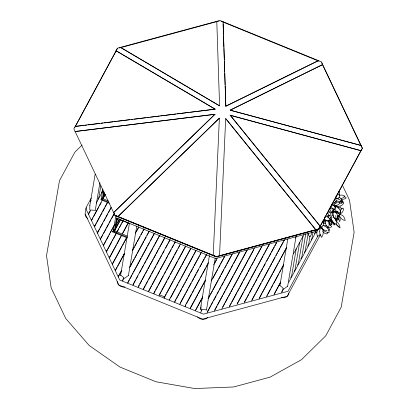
<?xml version="1.0" encoding="UTF-8"?>
<svg xmlns="http://www.w3.org/2000/svg" width="409" height="409" viewBox="0 0 409 409"><rect width="100%" height="100%" fill="white"/><g stroke="black" fill="none" stroke-linecap="round" stroke-linejoin="round"><path stroke-width="0.61" d="M328.795 221.985L328.8 221.085M89.857 205.456L89.791 209.935L90.348 210.073M200.661 309.644L200.701 306.903M201.054 305.119L200.988 309.598L201.836 309.725L201.637 311.014M320.288 226.356L230.195 115.22L320.288 226.356L318.943 228.851L216.371 256.596L117.991 216.519L219.377 118.15L213.237 255.318M315.779 229.705L225.681 118.569L219.541 255.743M336.423 212.266L336.489 211.289M311.735 232.046C311.561 235.052 309.731 239.444 308.089 233.917M325.395 219.848L325.283 220.788A5.844 3.819 87.2 0 0 327.747 226.98L328.355 227.276A6.973 6.426 -69.7 0 0 329.184 224.653L328.724 221.146M329.531 209.229L329.628 208.391M89.827 205.65L95.144 174.188M95.246 210.384L99.908 182.843M100.865 185.574L98.881 197.312L97.956 199.025M102.107 200.482L91.826 219.531L91.611 220.788L94.484 226.837L94.683 225.477M102.899 189.03L101.074 199.817L101.677 198.697M103.702 191.376L102.316 199.561L105.21 194.198M103.968 191.744L102.797 198.672L108.119 200.845M107.48 202.302L94.801 225.794L94.586 227.051L97.46 233.104L97.659 231.745M114.622 224.413L103.728 244.592L103.513 245.85L106.386 251.898L106.591 250.538M127.255 237.9L112.618 231.929L113.953 228.968M113.221 231.412L115.834 215.972M116.754 217.67L114.356 231.872L114.837 230.973L117.035 218.002M126.591 237.573L112.659 263.386L112.444 264.643L115.318 270.697L115.512 269.306M124.408 253.391L115.635 269.654L115.42 270.911L118.293 276.959L118.487 275.569M120.558 275.702L129.459 223.069M123.513 279.071L123.682 277.68L120.681 274.966M128.406 275.569L136.77 226.121M164.106 298.095L164.203 296.683L159.295 294.766L159.075 296.039L164.106 298.095L166.228 294.163M201.039 305.201L209.403 255.753M206.443 310.068L215.241 258.064M279.899 285.717L287.839 238.769M287.624 286.346L288.115 283.432L316.101 231.581M288.345 282.072L292.946 254.879L303.846 234.679M293.176 253.519L296.024 236.673M296.244 248.764L291.648 275.952L290.722 277.67M299.633 242.481L295.037 269.674L294.112 271.387M303.028 236.203L298.427 263.391L297.501 265.104M305.789 233.631L301.816 257.113L300.891 258.825M308.135 233.529L305.206 250.829L304.281 252.542M310.063 235.901L308.596 244.551L307.67 246.264M313.033 232.092L311.985 238.268L311.065 239.981M333.442 209.362L332.957 210.753A4.908 4.371 54.6 0 1 331.525 212.261L330.891 212.573M121.105 47.822L219.577 105.854L216.785 21.304L219.955 20.45L321.479 61.866L322.742 64.53L230.195 110.19L361.213 145.522L230.195 110.19M318.299 60.742L225.829 106.274L223.089 21.728M343.039 202.7L342.993 201.376L341.587 200.17M330.385 219.745L328.018 217.22A5.506 3.87 24.4 0 0 325.452 216.177M337.047 195.032L335.656 197.22M328.729 230.349L329.536 230.006M320.753 226.371C320.308 228.202 318.642 230.277 316.546 229.623M317.399 229.889L315.508 230.492M340.017 202.383L339.312 203.708A4.238 4.213 -35.5 0 1 337.604 205.042L335.37 205.41L333.764 205.083M190.415 112.235L215.098 109.177L75.19 126.366L73.845 128.861L115.082 215.655L216.249 256.929L318.463 229.275L323.166 220.563M215.098 109.177L116.079 50.818L117.378 48.201L120.548 47.342L219.577 105.854M83.456 125.481L75.23 126.499L116.079 50.818M74.862 127.409L117.444 48.507M91.263 198.048L86.135 207.552L85.077 213.795L118.891 284.976L202.603 319.127L287.19 296.249L320.375 234.766M86.524 207.69L85.921 208.81L88.533 214.306L88.733 212.946M90.547 201.376L91.141 200.277M89.065 213.314L90.138 211.335M101.345 192.746L102.27 191.034M96.243 203.135L102.863 190.86M101.677 198.217L101.197 199.106L108.85 202.23M103.319 195.175L104.53 192.93M103.789 194.766L104.407 193.641M102.976 198.825L105.43 194.321M91.81 220.011L93.027 217.762M93.63 216.637L98.789 207.082M99.397 205.957L101.217 202.588M94.484 226.837L96.299 223.472M96.907 222.348L102.056 212.808M102.659 211.688L104.479 208.319M105.082 207.199L107.506 202.711M111.12 207.332L97.777 232.061L97.562 233.319L100.435 239.367L100.64 238.007M97.46 233.104L99.576 229.183M100.179 228.058L102.904 223.017M103.809 221.335L105.323 218.534M105.926 217.414L107.741 214.05M108.349 212.931L111.069 207.89M114.382 213.074L100.752 238.324L100.537 239.582L103.411 245.635L103.615 244.275M101.038 238.248L102.853 234.889M103.457 233.774L106.176 228.733M106.78 227.614L108.595 224.26M109.198 223.14L111.008 219.781M111.611 218.662L114.331 213.626M115.829 222.169L117.945 218.248M103.717 245.073L106.141 240.579M106.749 239.454L108.569 236.085M109.172 234.96L109.781 233.836M110.389 232.711L114.632 224.848M116.754 220.911L117.966 218.667M115.471 226.157L119.413 218.851M112.618 231.929L113.835 229.679M115.957 225.748L117.168 223.498M117.777 222.373L119.295 219.567M114.658 230.221L120.369 219.643M114.837 230.379L120.548 219.802L129.377 223.401M123.027 220.62L106.703 250.855L106.493 252.113L109.367 258.166L109.566 256.806M106.386 251.898L111.841 241.796M112.444 240.676L113.053 239.551M113.656 238.432L116.381 233.381M117.291 231.698L118.804 228.892M119.413 227.767L121.228 224.403M121.836 223.278L123.048 221.034M121.509 235.211L109.684 257.123L109.469 258.381L112.342 264.429L112.541 263.069M122.112 234.086L128.175 222.854M109.97 257.041L116.325 245.272M116.928 244.153L121.166 236.3M122.68 233.498L128.124 223.411M112.644 263.866L122.051 246.438M122.659 245.313L126.606 238.002M135.302 233.207L138.631 227.041M115.318 270.697L117.138 267.322M117.741 266.203L124.413 253.846M136.238 231.939L138.963 226.883M121.642 270.293L118.61 275.917L118.395 277.174L119.73 279.991L122.424 281.09L123.237 279.577M132.265 250.615L144.101 228.692M118.293 276.959L120.415 273.033M121.018 271.908L121.626 270.789M133.135 249.464L134.346 247.215M134.95 246.095L136.77 242.726M137.373 241.607L140.103 236.555M141.008 234.873L142.526 232.067M143.13 230.942L144.04 229.26M129.535 267.45L149.208 231.008M130.399 266.31L131.918 263.498M132.521 262.374L134.346 258.999M134.95 257.874L136.775 254.5M137.378 253.376L143.753 241.566M144.362 240.441L146.182 237.072M147.092 235.385L149.219 231.448M154.392 233.181L128.027 282.026L127.812 283.289L132.843 285.339M129.448 279.843L127.634 283.212L122.603 281.162C122.731 280.416 123.308 276.668 124.5 278.391L128.421 275.487M130.057 278.723L131.877 275.354M132.48 274.229L133.089 273.11M133.692 271.985L141.269 257.946M141.877 256.826L147.025 247.281M147.634 246.157L149.454 242.788M150.359 241.106L154.3 233.805M159.602 235.308L133.237 284.153L133.022 285.41L138.053 287.466M133.145 284.776L135.568 280.288M136.177 279.163L137.997 275.794M139.51 272.987L141.33 269.618M141.933 268.498L143.753 265.129M144.357 264.004L146.177 260.635M146.785 259.51L153.145 247.721M153.753 246.601L154.362 245.477M154.965 244.352L159.812 235.369M164.812 237.43L138.447 286.28L138.232 287.537L143.262 289.592L145.384 285.661M138.661 286.341L139.264 285.221M139.873 284.097L141.688 280.727M142.296 279.603L145.021 274.551M145.63 273.427L147.45 270.058M148.053 268.938L149.873 265.569M150.476 264.444L153.206 259.393M153.81 258.268L155.63 254.899M156.238 253.779L158.053 250.41M158.661 249.286L159.265 248.166M159.873 247.041L164.72 238.058M170.021 239.556L143.656 288.401L143.441 289.664L148.472 291.714L151.504 286.101M145.993 284.536L147.807 281.167M148.416 280.047L151.141 274.991M151.749 273.872L153.569 270.502M154.173 269.378L155.993 266.008M156.596 264.889L159.326 259.833M159.929 258.713L161.749 255.344M162.358 254.219L164.173 250.85M165.691 248.043L167.506 244.674M168.114 243.549L169.934 240.185M175.236 241.683L148.871 290.528L148.656 291.791L153.687 293.841M152.112 284.981L157.261 275.436M157.869 274.311L159.689 270.942M160.292 269.817L165.446 260.277M166.049 259.153L167.869 255.783M168.477 254.659L171.202 249.608M172.112 247.92L173.626 245.114M174.234 243.994L175.144 242.307M180.446 243.81L154.081 292.655L153.866 293.918L158.897 295.968M153.988 293.279L155.2 291.034M155.809 289.909L157.623 286.545M158.232 285.421L163.38 275.876M164.29 274.194L165.809 271.382M166.412 270.262L171.565 260.717M172.169 259.592L173.989 256.223M174.597 255.104L177.322 250.047M178.232 248.365L179.745 245.558M159.295 294.766L185.655 245.932M159.5 294.843L161.32 291.474M161.928 290.354L167.077 280.809M167.685 279.684L169.5 276.315M170.41 274.633L177.685 261.157M178.288 260.037L185.563 246.561M164.5 296.908L190.865 248.058M166.831 293.038L173.196 281.249M173.805 280.129L175.619 276.76M176.228 275.635L181.381 266.09M181.985 264.966L183.805 261.596M184.408 260.477L190.773 248.687M196.075 250.185L169.709 299.03L169.495 300.293L174.525 302.343M169.924 299.097L169.316 300.221L164.285 298.166M170.527 297.972L175.681 288.427M176.284 287.307L178.104 283.938M178.713 282.813L179.316 281.689M179.924 280.569L180.527 279.444M181.136 278.325L187.501 266.53M188.104 265.41L193.258 255.865M193.861 254.741L195.681 251.371M201.284 252.312L174.919 301.157L174.704 302.42L179.735 304.47M174.832 301.781L176.044 299.536M176.647 298.417L179.377 293.36M179.98 292.241L181.8 288.872M182.404 287.747L184.224 284.378M184.832 283.253L185.435 282.133M186.044 281.009L187.557 278.202M188.166 277.077L189.981 273.708M190.589 272.588L192.404 269.219M193.012 268.094L193.621 266.975M194.224 265.85L199.377 256.305M199.981 255.18L200.891 253.498M206.499 254.439L180.134 303.284L179.919 304.541L184.95 306.597L185.855 304.909M180.343 303.345L185.497 293.805M186.1 292.68L187.92 289.311M188.523 288.187L191.254 283.135M192.164 281.448L193.677 278.641M194.285 277.522L196.1 274.153M196.709 273.028L198.523 269.659M200.042 266.852L201.862 263.483M202.465 262.363L204.285 258.994M204.889 257.869L206.407 255.063M208.375 262.736L185.343 305.411L185.129 306.668L190.159 308.723L197.736 294.684M186.463 303.79L191.617 294.245M192.22 293.12L194.04 289.751M194.643 288.631L199.797 279.086M200.405 277.962L202.22 274.592M202.828 273.468L205.553 268.416M206.162 267.292L207.976 263.928M205.4 280.022L190.553 307.532L190.338 308.795L195.369 310.845M213.585 264.863L217.22 258.125M198.339 293.56L205.615 280.088M214.705 263.243L216.525 259.873M202.731 296.745L195.763 309.659L195.548 310.922L200.579 312.972M211.218 281.024L224.853 255.758M195.671 310.288L201.427 299.618M202.036 298.493L202.639 297.374M212.644 278.846L217.792 269.301M218.401 268.176L220.216 264.807M220.824 263.687L224.766 256.387M208.038 298.693L232.322 253.708M208.815 297.716L210.022 295.477M210.63 294.352L212.445 290.988M213.048 289.869L218.191 280.339M218.8 279.219L220.615 275.855M221.218 274.73L223.943 269.684M224.853 268.002L226.361 265.201M226.969 264.081L232.113 254.551M239.674 251.862L207.348 311.822M207.097 312.675L210.436 306.494M211.039 305.37L212.864 301.995M213.467 300.871L216.203 295.809M217.113 294.122L218.626 291.31M219.234 290.191L221.054 286.816M221.663 285.692L223.483 282.317M224.091 281.193L230.461 269.388M231.07 268.263L232.89 264.889M233.498 263.764L239.868 251.959M247.148 249.792L214.797 309.807M216.959 306.177L214.239 311.223L207.051 313.171M217.568 305.058L222.711 295.528M223.314 294.403L225.134 291.039M225.737 289.92L233.304 275.901M233.907 274.782L241.474 260.763M242.077 259.643L247.225 250.114M254.628 247.716L222.24 307.793M222.286 308.089L221.683 309.209L214.495 311.157M222.895 306.965L224.71 303.601M225.318 302.476L228.043 297.425M228.651 296.305L230.466 292.936M231.075 291.811L232.89 288.447M233.498 287.322L239.858 275.538M240.461 274.419L241.07 273.294M241.673 272.174L248.033 260.385M248.641 259.265L253.79 249.725M262.276 245.323L229.684 305.779M231.249 303.263L229.127 307.195L221.939 309.143M231.857 302.139L237.01 292.588M237.619 291.469L239.439 288.094M240.042 286.975L242.772 281.919M243.381 280.794L245.201 277.425M245.804 276.3L247.624 272.926M248.232 271.806L250.957 266.75M251.566 265.625L253.386 262.256M253.994 261.131L255.809 257.762M256.417 256.637L257.026 255.513M257.629 254.388L261.878 246.525M269.454 243.81L237.128 303.764M237.179 304.061L243.524 292.307M244.127 291.188L249.265 281.668M249.868 280.548L250.472 279.429M251.08 278.309L256.218 268.79M256.821 267.67L257.425 266.55M258.028 265.431L263.166 255.911M263.769 254.792L264.378 253.672M264.981 252.552L269.209 244.715M276.934 241.724L244.572 301.75M244.321 302.609L246.438 298.682M247.041 297.563L248.856 294.199M249.464 293.079L252.184 288.033M252.793 286.913L254.608 283.549M255.211 282.43L257.026 279.066M257.629 277.946L260.354 272.9M260.957 271.781L262.772 268.416M263.381 267.297L265.196 263.933M266.709 261.131L268.524 257.767M269.127 256.647L270.942 253.283M271.545 252.164L274.27 247.118M274.874 245.998L276.689 242.634M284.255 239.94L252.021 299.741M255.4 293.861L251.463 301.157L244.275 303.1M256.003 292.737L261.157 283.197M262.062 281.515L263.575 278.708M264.183 277.588L269.332 268.048M269.94 266.924L271.755 263.56M272.363 262.435L275.088 257.384M275.993 255.702L277.512 252.895M278.115 251.775L279.935 248.406M280.538 247.281L283.263 242.235M283.872 241.111L284.475 239.991M286.597 247.384L259.464 297.726M261.939 293.519L258.907 299.143L251.719 301.085M262.547 292.399L272.558 273.851M273.161 272.731L278.319 263.176M278.928 262.051L280.743 258.682M281.351 257.558L286.51 248.002M295.359 238.099L296.264 236.428M283.785 264.372L266.908 295.712M267.256 295.446L266.351 297.128L259.163 299.071M267.859 294.332L270.579 289.296M271.182 288.176L272.992 284.817M273.601 283.703L278.733 274.194M279.337 273.074L281.147 269.715M281.75 268.595L283.56 265.242M280.64 281.98L274.352 293.698M280.753 282.23L273.795 295.114L266.607 297.057M281.525 292.568C284.107 288.749 283.718 288.125 279.914 285.63M314.455 233.703L315.38 231.99M324.245 218.564L325.866 215.569M326.131 215.068L334.496 199.582M334.761 199.081L336.919 195.083M337.19 194.587L343.125 183.595M343.391 183.094L345.549 179.096M345.82 178.595L351.75 167.603M352.021 167.107L354.179 163.109M354.45 162.608L360.38 151.616M360.651 151.115L361.551 149.454M362.297 148.395L318.805 228.974L216.335 256.694L114.914 215.318M230.114 115.302L361.055 150.763L362.481 148.191L361.213 145.522M317.895 235.927L288.033 291.264L281.499 293.028M324.209 219.142L324.557 218.524A5.225 4.954 85.8 0 0 325.094 216.458M339 226.821L336.142 224.331M334.015 205.891L334.363 205.349A4.376 3.896 55.7 0 0 334.823 203.447L334.766 202.762M334.726 224.357L334.45 224.572M225.681 118.569L315.733 229.761M82.107 145.031L74.924 152.097L59.474 180.717L46.519 255.671L51.151 287.803L65.701 318.427L89.172 345.467L119.97 367.067L155.993 381.761L194.786 388.55L233.703 386.965L270.098 377.124L301.484 359.685L325.733 335.845L341.178 307.225L354.133 232.271L349.501 200.139L342.226 184.827M330.937 206.11A4.627 3.195 74.7 0 0 332.497 208.457A4.765 3.292 74.7 0 0 335.155 209.224L335.155 209.224A5.22 4.657 -67.4 0 0 333.028 204.566A5.414 4.831 -67.4 0 0 331.842 204.055M214.976 114.203L113.625 212.603L215.022 114.295L75.108 131.524L215.022 114.295M117.991 216.519L219.377 118.15M334.209 224.546L333.8 222.833M287.655 286.152L283.739 289.056L283.325 288.785L281.796 291.683M331.811 220.354A6.391 2.51 64 0 1 331.602 224.73L330.953 219.214M340.901 213.524L342.026 212.573A5.951 4.315 89.8 0 0 343.202 210.436C344.342 208.963 343.079 207.665 341.535 208.299M340.119 210.384L342.221 208.621L340.523 207.895A5.762 2.873 -20.5 0 0 338.049 207.976M334.521 209.265L333.069 210.277A6.498 5.383 -37.3 0 0 337.624 211.33M337.098 212.941L337.732 212.557M337.052 218.989L337.067 218.979A6.994 5.869 -37.3 0 0 337.594 216.494L337.088 214.188L336.208 212.941A6.493 5.445 -37.3 0 0 333.463 211.545A5.92 4.085 -78.6 0 0 337.067 218.999L337.072 218.989M225.87 106.12L318.34 60.588M230.272 110.067L322.742 64.53M330.39 219.74L327.875 220.502L326.121 220.415A6.263 5.997 38.2 0 1 323.688 219.403M327.2 215.926L328.989 215.298M323.616 222.338L325.426 221.816M119.285 48.011L219.301 20.956M315.533 231.479L215.584 258.519L116.652 218.155M206.796 313.238L203.447 314.143L200.758 313.049C201.248 309.025 202.603 308.999 206.463 309.961M229.383 307.128L236.571 305.18M236.831 305.114L244.02 303.166M274.056 295.042L281.244 293.1M341.024 198.656L343.795 197.521L344.818 196.177A5.092 3.599 28.6 0 0 342.185 195.098L339.536 195.2M330.641 219.301L331.479 219.163M322.752 225.523L324.685 225.364L327.297 226.243M84.724 125.323L86.621 125.088M87.889 124.929L99.914 123.441M101.181 123.283L103.078 123.048M104.341 122.894L106.243 122.659M107.506 122.501L113.206 121.795M114.469 121.642L116.371 121.407M117.634 121.248L129.658 119.76M130.926 119.602L132.823 119.367M134.091 119.208L146.115 117.72M147.378 117.562L149.28 117.327M150.543 117.173L159.403 116.074M160.671 115.916L175.86 114.034M177.128 113.881L189.152 112.393M338.892 214.06L339.588 214.004M341.443 199.403C342.931 199.52 348.765 198.283 344.853 196.862A5.189 3.671 16.8 0 0 343.949 196.504M336.955 200.947L340.216 201.622M335.319 198.457L337.635 198.718A7.858 7.423 -50.8 0 1 339.761 199.745C342.967 201.213 339.807 202.726 337.808 202.204A6.38 5.665 54.2 0 1 335.462 201.356M339.337 214.377L342.149 215.18A8.2 6.043 89.2 0 1 343.923 216.959L345.308 220.359C342.379 220.63 340.416 217.491 339.041 215.313M327.036 230.656L324.506 230.165A7.459 6.754 -80.1 0 1 321.29 227.118L320.907 226.269M95.261 210.303L90.634 210.027L88.85 213.263L88.635 214.526L91.509 220.574L91.708 219.214M331.218 222.092L332.088 222.583L331.985 221.56M334.332 205.773L336.709 206.627L338.151 207.706A8.666 8.62 -31.2 0 1 339.828 209.878C342.568 213.743 338.524 212.511 336.627 211.218A6.999 6.196 53.7 0 1 334.664 209.137M230.195 115.22L361.137 150.681M114.847 215.18L117.981 216.458M221.095 21.268L318.974 61.202M101.059 199.822L109.321 203.181M114.356 230.778L127.306 236.059M112.741 231.213L127.378 237.184M116.033 50.69L215.057 109.045M333.718 216.295L333.125 215.84A5.721 4.248 -24.2 0 0 332.43 215.492M329.352 223.058L329.869 223.703A6.585 6.058 -79.9 0 1 329.311 224.423M328.591 227.481L329.526 230.011M338.938 215.748L339.68 217.332A5.557 2.306 59.9 0 1 340.232 219.495C339.511 225.431 338.596 216.954 338.105 215.615M322.665 64.658L361.137 145.645M321.607 62.735L362.021 147.823M334.388 211.381L334.756 212.164M335.835 197.138L336.264 198.222M340.211 209.817C340.978 211.928 341.428 216.535 338.233 212.956A5.757 3.267 74.1 0 1 337.246 211.571M323.141 220.799L323.437 224.331A7.137 6.856 41.4 0 1 321.898 227.511L321.898 227.511A5.68 5.281 -64.3 0 1 320.508 226.453M333.432 222.056L333.887 224.858A7.009 1.876 54.9 0 0 334.843 223.646M216.785 21.304L120.548 47.342M223.109 23.788L223.483 35.21M223.524 36.478L223.881 47.265M223.922 48.533L224.301 59.954M224.342 61.222L224.699 72.01M224.74 73.277L225.114 84.699M225.16 85.972L225.829 106.274M340.16 206.417L340.176 207.358M87.777 218.518A6.283 5.097 9.6 0 1 85.174 214.142M124.965 286.965A6.283 5.097 9.6 0 1 117.163 281.494M288.907 292.992A6.283 5.097 9.6 0 1 281.489 297.542M207.706 317.502A6.283 5.097 9.6 0 1 197.46 316.817M335.774 215.456A4.622 0.291 85.5 0 0 335.845 217.056L336.065 219.93L337.011 219.613L337.307 217.772A5.481 1.861 63 0 0 337.195 217.113M331.561 220.563A4.934 0.685 58 0 1 331.801 221.095M317.215 230.85A5.639 5.066 -62.5 0 1 317.062 229.991M325.124 219.807A6.391 6.13 -11.9 0 1 324.455 220.344M318.115 229.291A6.181 4.923 -59.2 0 0 317.665 236.31L317.665 236.315A7.009 6.881 -20.1 0 0 319.956 234.654M321.004 226.801A7.009 6.881 -20.1 0 1 321.387 227.649M323.447 223.559A6.181 4.785 8.5 0 1 325.365 223.288M329.168 224.224A6.181 4.785 8.5 0 1 331.658 226.719L331.658 226.719A7.009 6.887 -10 0 1 327.113 227.772M324.424 226.095A6.181 4.949 27.6 0 1 329.066 232.378L329.081 232.363A7.009 6.856 -17.4 0 1 322.185 228.416M336.091 224.06A6.181 1.585 54.4 0 0 340.032 227.864L340.048 227.859A7.009 4.816 62.7 0 0 335.942 220.962M330.574 219.321A6.181 0.496 88.3 0 0 330.528 221.862L330.544 221.852A7.009 1.508 59.6 0 0 331.51 219.546M335.022 211.821A6.181 2.97 -84.5 0 1 335.953 212.072L335.968 212.061A7.009 4.944 64.4 0 1 336.075 212.971M337.9 215.845A6.181 3.891 -77 0 1 338.453 216.187M338.831 218.692A7.009 4.77 64.1 0 1 335.518 220.517M322.793 231.463A5.639 5.363 -72.2 0 0 327.159 233.907L327.159 233.907A6.391 5.9 21.1 0 0 327.384 232.317M321.96 228.938A5.639 5.363 -72.2 0 1 321.955 228.033M316.218 230.308A5.639 3.885 -55.7 0 0 315.774 232.752L315.779 232.757A6.391 6.084 -69.6 0 0 316.602 232.649M328.974 223.319A5.639 3.538 3 0 1 331.29 224.265L331.29 224.27A6.391 5.874 18.7 0 1 330.124 225.385M333.78 223.575A5.639 1.876 67.8 0 1 332.062 221.76M329.766 220.656A6.391 2.025 67.2 0 1 329.076 222.879M330.196 207.695A5.317 3.701 75.7 0 1 329.005 209.664M332.456 203.503A5.445 4.811 -66.7 0 0 336.699 200.2L335.769 199.832A4.826 2.96 -39.6 0 0 334.588 199.837M328.621 210.65A4.622 3.962 -22.6 0 1 329.715 212.245L329.72 212.245A5.45 5.153 89.1 0 1 328.493 212.91M327.829 213.115A5.45 5.153 89.1 0 1 327.144 213.222M334.828 202.174A4.765 0.982 64.6 0 0 335.436 203.559L335.436 203.559A5.404 2.449 37.7 0 0 336.515 202.332M339.654 202.884A4.765 2.111 37.1 0 0 341.893 203.35L341.898 203.345A5.404 4.427 45.6 0 0 340.871 201.463M336.97 194.832A4.765 3.533 -86.1 0 1 339.731 195.119L339.736 195.113A5.404 4.402 47.4 0 1 337.042 198.825M327.435 212.501A5.22 3.952 87.3 0 0 330.191 215.824L330.191 215.824A5.92 5.716 -58.7 0 0 329.705 209.132M331.551 205.267A5.22 4.059 -12.4 0 1 336.014 207.486L336.019 207.486A5.92 5.69 -56.5 0 1 334.68 208.355M333.182 208.835A5.92 5.69 -56.5 0 1 330.119 208.524M341.152 201.264A5.22 1.708 46.1 0 0 342.394 201.479L342.405 201.473A5.92 4.182 62.9 0 0 339.168 197.235M338.202 199.132A5.22 1.708 46.1 0 1 337.614 198.529M338.826 191.581A5.22 2.817 -81.1 0 1 339.644 192.087L339.654 192.082A5.92 4.126 64 0 1 339.102 194.725M326.806 220.231A5.7 2.899 87.6 0 0 326.786 221.146L326.786 221.146A6.462 4.305 53.6 0 0 330.779 216.796M327.604 217.077A5.7 2.899 87.6 0 1 329.24 215.615M331.193 217.291A5.7 3.737 53.2 0 0 336.515 224.357L336.52 224.357A6.462 6.079 46.9 0 0 332.9 217.143M335.932 212.726A5.7 5.148 -48.5 0 1 339.613 214.474L339.613 214.474A6.462 6.079 50.2 0 1 337.154 216.617M335.129 211.197A6.462 2.71 52 0 1 335.942 212.644M336.597 211.683A5.7 2.367 51.1 0 1 335.947 211.208M335.559 205.471A6.462 4.238 80.2 0 1 335.247 206.136M328.575 217.378A5.987 1.794 -64.8 0 1 329.311 215.604M330.692 213.176A5.987 1.794 -64.8 0 1 332.946 211.003A6.835 4.739 -77.5 0 1 329.373 218.529M333.34 208.948A5.966 1.564 -81.8 0 0 332.711 212.685A6.933 3.988 74.9 0 0 333.749 212.414M334.69 205.896A5.966 1.564 -81.8 0 1 335.477 205.712M334.966 211.177A6.933 3.988 74.9 0 1 334.204 212.107M336.055 206.238A6.503 5.629 -83.9 0 1 338.831 207.695M335.39 205.206A6.529 5.603 -82.5 0 0 338.243 206.397L341.305 205.661A6.938 5.956 -82.5 0 0 343.698 203.196L343.279 202.7A5.849 3.937 -44.1 0 0 341.438 201.913M324.91 219.991A6.851 4.53 87.9 0 1 323.212 222.491M319.654 231.157L319.93 234.091L321.484 237.307A6.529 5.93 -82.7 0 0 322.849 234.971C323.77 232.317 323.064 229.183 321.029 227.235L320.232 228.519L319.654 231.157"/></g></svg>
